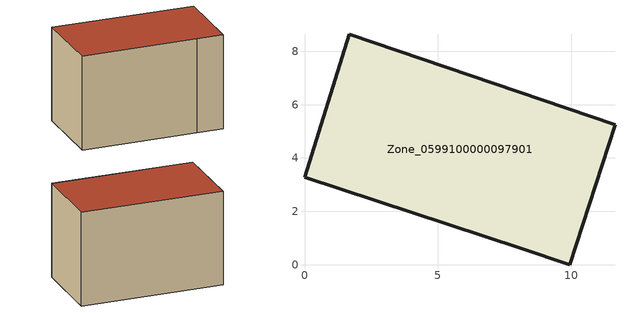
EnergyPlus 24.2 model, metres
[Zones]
Zone_0599100000097901
 floor ground (C_G): 1.68,8.63 11.64,5.25 9.94,0 8.1,0.62 0,3.27 z0
 wall outside (C_F): 11.64,5.25 1.68,8.63 0,3.27 8.1,0.62 9.94,0 11.64,5.25 z0:7.05
 roof outside (C_R): 9.94,0 11.64,5.25 1.68,8.63 0,3.27 8.1,0.62 z7.05
[BUILDING]
Pand.0599100000097901: North Axis=0; Terrain=City; Loads Convergence Tolerance Value=0.04; Temperature Convergence Tolerance Value=0.4; Solar Distribution=FullExterior; Maximum Number of Warmup Days=25; Minimum Number of Warmup Days=1
[Site:Location]
Rotterdam.The.Hague.AP_ZH_NLD Design_Conditions: Latitude=51.96; Longitude=4.45; Time Zone=1; Elevation=-4.5
[SITE:GROUNDTEMPERATURE:BUILDINGSURFACE]
18, 18, 18, 18, 18, 18, 18, 18, 18, 18, 18, 18
[MATERIAL] Thermal Absorptance=0.9; Solar Absorptance=0.7; Visible Absorptance=0.7
Name | Roughness | Thickness | Conductivity | Density | Specific Heat
G.TI.1946 | MediumSmooth | 0.15 | 1 | 540 | 1210
F.TI.1946 | Rough | 0.3 | 0.857143 | 1920 | 840
R.TI.1946 | MediumRough | 0.2 | 0.1 | 1500 | 1000
[CONSTRUCTION]
C_G: G.TI.1946
C_F: F.TI.1946
C_R: R.TI.1946
[ZONE]
Zone_0599100000097901: Type=1; Multiplier=1; Ceiling Height=Autocalculate; Volume=Autocalculate; Floor Area=autocalculate; Part of Total Floor Area=Yes
[ZONEINFILTRATION:DESIGNFLOWRATE]
Infil_Zone_0599100000097901: Zone or ZoneList or Space or SpaceList=Zone_0599100000097901; Schedule=AlwaysOn; Design Flow Rate Calculation Method=Flow/Area; Flow Rate per Floor Area=0.003; Constant Term Coefficient=1; Temperature Term Coefficient=0; Velocity Term Coefficient=0; Velocity Squared Term Coefficient=0
[HVACTEMPLATE:ZONE:IDEALLOADSAIRSYSTEM]
Zone_0599100000097901: Maximum Heating Supply Air Temperature=50; Minimum Cooling Supply Air Temperature=13; Maximum Heating Supply Air Humidity Ratio=0.0156; Minimum Cooling Supply Air Humidity Ratio=0.0077; Heating Limit=NoLimit; Cooling Limit=NoLimit; Dehumidification Control Type=ConstantSensibleHeatRatio; Cooling Sensible Heat Ratio=0.7; Dehumidification Setpoint=60; Humidification Control Type=None; Humidification Setpoint=30; Outdoor Air Method=None; Outdoor Air Flow Rate per Person=0.00944; Outdoor Air Flow Rate per Zone Floor Area=0; Outdoor Air Flow Rate per Zone=0; Demand Controlled Ventilation Type=None; Outdoor Air Economizer Type=NoEconomizer; Heat Recovery Type=None; Sensible Heat Recovery Effectiveness=0.7; Latent Heat Recovery Effectiveness=0.65
[ZONECONTROL:THERMOSTAT]
ThermostatControl_Zone_0599100000097901: Zone or ZoneList=Zone_0599100000097901; Control Type Schedule=DualSetpointControlType; Control 1=Thermostat_Zone_0599100000097901; Temperature Difference Between Cutout And Setpoint=0
[THERMOSTATSETPOINT:DUALSETPOINT]
Thermostat_Zone_0599100000097901: Heating Setpoint Temperature Schedule=HeatingSetpoint_Zone_0599100000097901; Cooling Setpoint Temperature Schedule=CoolingSetpoint_Zone_0599100000097901
[SCHEDULE:COMPACT]
HeatingSetpoint_Zone_0599100000097901: Through: 12/31, For: AllDays, Until: 24:00, 21
CoolingSetpoint_Zone_0599100000097901: Through: 12/31, For: AllDays, Until: 24:00, 24
DualSetpointControlType: Through: 12/31, For: AllDays, Until: 24:00, 4
AlwaysOn: Through: 12/31, For: AllDays, Until: 24:00, 1
